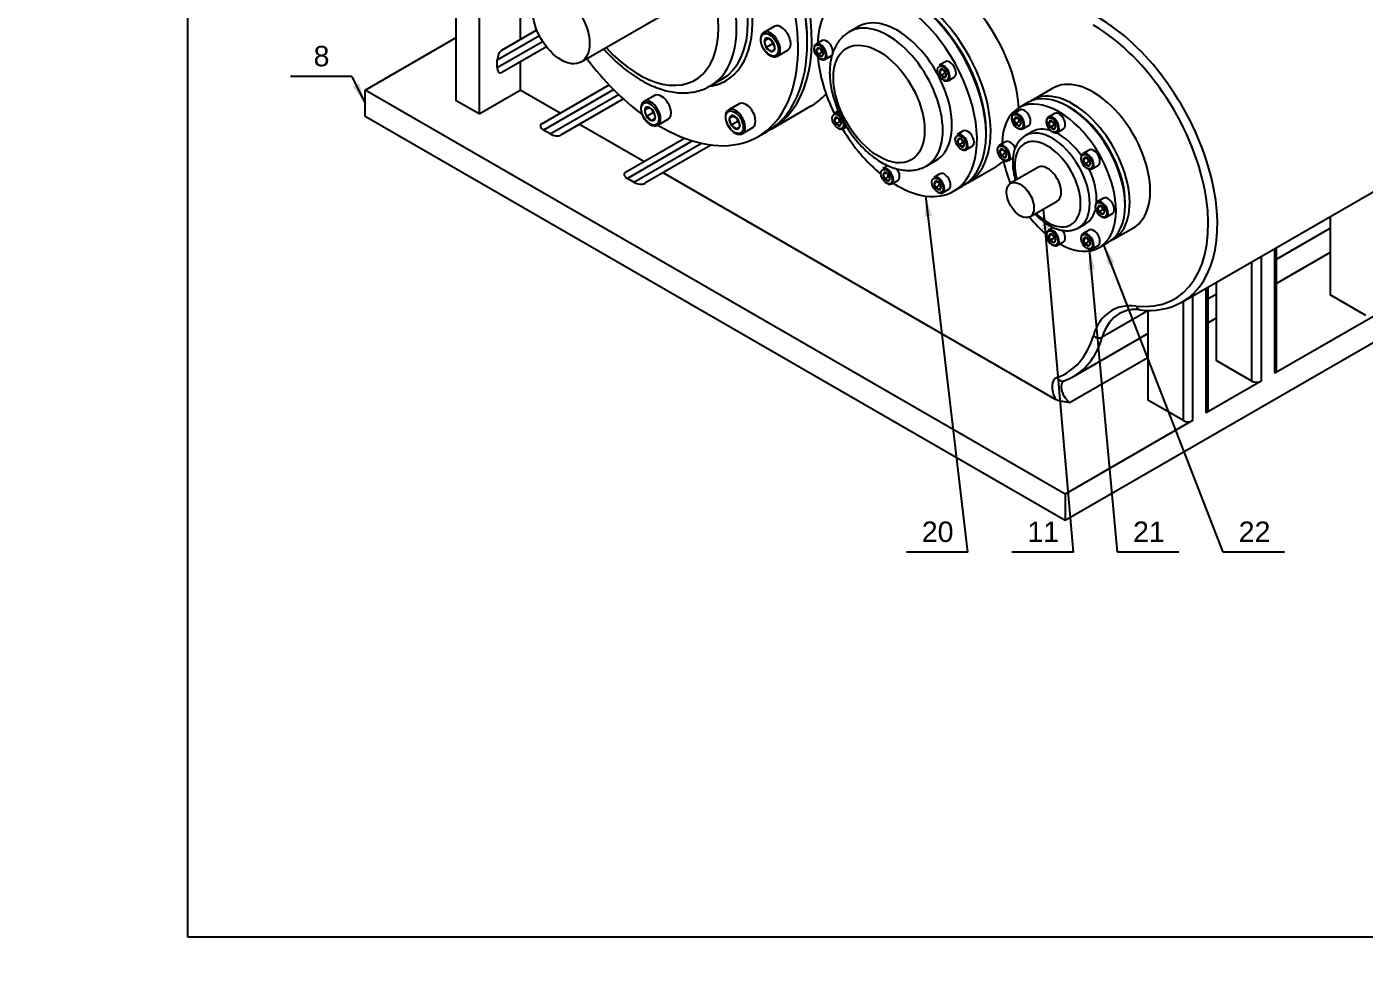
# Model space of a CAD drawing. Header units: millimetres. Extents: x 0 to 415, y 0 to 292.
# Drawn here: x 0 to 207.5, y 0 to 146.2 of the extents above; entities that cross this region are included whole.
import ezdxf
from ezdxf import colors
from ezdxf.entities.mleader import LeaderData, LeaderLine
from ezdxf.enums import TextEntityAlignment as Align
from ezdxf.math import Vec2, Vec3

# ---------------------------------------------------------------- set-up
doc = ezdxf.new("R2010")
doc.units = ezdxf.units.MM
for name, color, linetype in [('Default', 7, 'Continuous'), ('内六角圆柱头螺钉-GBT70.1', 7, 'Continuous'), ('图框', 7, 'Continuous'), ('端盖', 7, 'Continuous'), ('端盖2', 7, 'Continuous'), ('端盖3', 7, 'Continuous'), ('轴2', 7, 'Continuous'), ('轴3', 7, 'Continuous'), ('齿轮箱', 7, 'Continuous')]:
    doc.layers.add(name, color=color, linetype=linetype)
doc.styles.add('SEACAD_Arial', font='arial.ttf')

# ---------------------------------------------------------------- blocks, each defined once
blk = doc.blocks.new('SEANNOT_GROUP')
at = {"layer": 'Default', "linetype": 'Continuous'}
blk.add_hatch(color=7, dxfattribs=at).paths.add_polyline_path([(165.72, 108.58), (164.9, 111.7), (164.66, 108.49)])
at = {"layer": 'Default', "color": 7, "linetype": 'Continuous'}
for points in [[(169.24, 64.69), (164.9, 111.7)], [(178.76, 64.69), (169.24, 64.69)]]:
    blk.add_lwpolyline(points, dxfattribs=at)
at = {"layer": 'Default', "color": 7, "linetype": 'Continuous', "style": 'SEACAD_Arial'}
blk.add_text('21', height=3.175, dxfattribs=at).set_placement((171.63, 69.46), align=Align.TOP_LEFT)
blk = doc.blocks.new('SEANNOT_GROUP5')
at = {"layer": 'Default', "linetype": 'Continuous'}
blk.add_hatch(color=7, dxfattribs=at).paths.add_polyline_path([(140.38, 116.88), (139.49, 119.97), (139.33, 116.76)])
at = {"layer": 'Default', "color": 7, "linetype": 'Continuous'}
for points in [[(145.98, 64.69), (139.49, 119.97)], [(145.98, 64.69), (136.46, 64.69)]]:
    blk.add_lwpolyline(points, dxfattribs=at)
at = {"layer": 'Default', "color": 7, "linetype": 'Continuous', "style": 'SEACAD_Arial'}
blk.add_text('20', height=3.175, dxfattribs=at).set_placement((138.85, 69.46), align=Align.TOP_LEFT)
blk = doc.blocks.new('SEANNOT_GROUP6')
at = {"layer": 'Default', "linetype": 'Continuous'}
blk.add_hatch(color=7, dxfattribs=at).paths.add_polyline_path([(168.75, 109.63), (167.11, 112.39), (167.76, 109.24)])
at = {"layer": 'Default', "color": 7, "linetype": 'Continuous'}
for points in [[(185.63, 64.69), (167.11, 112.39)], [(195.15, 64.69), (185.63, 64.69)]]:
    blk.add_lwpolyline(points, dxfattribs=at)
at = {"layer": 'Default', "color": 7, "linetype": 'Continuous', "style": 'SEACAD_Arial'}
blk.add_text('22', height=3.175, dxfattribs=at).set_placement((188.02, 69.46), align=Align.TOP_LEFT)
blk = doc.blocks.new('SEANNOT_GROUP9')
at = {"layer": 'Default', "linetype": 'Continuous'}
blk.add_hatch(color=7, dxfattribs=at).paths.add_polyline_path([(158.56, 114.85), (157.76, 117.97), (157.51, 114.76)])
at = {"layer": 'Default', "color": 7, "linetype": 'Continuous'}
for points in [[(162.37, 64.69), (157.76, 117.97)], [(162.37, 64.69), (152.85, 64.69)]]:
    blk.add_lwpolyline(points, dxfattribs=at)
at = {"layer": 'Default', "color": 7, "linetype": 'Continuous', "style": 'SEACAD_Arial'}
blk.add_text('11', height=3.175, dxfattribs=at).set_placement((155.24, 69.46), align=Align.TOP_LEFT)
blk = doc.blocks.new('SEANNOT_GROUP14')
at = {"layer": 'Default', "linetype": 'Continuous'}
blk.add_hatch(color=7, dxfattribs=at).paths.add_polyline_path([(50.61, 136.96), (52.49, 134.34), (51.56, 137.43)])
at = {"layer": 'Default', "color": 7, "linetype": 'Continuous'}
for points in [[(50.44, 138.5), (40.92, 138.5)], [(50.44, 138.5), (52.49, 134.34)]]:
    blk.add_lwpolyline(points, dxfattribs=at)
at = {"layer": 'Default', "color": 7, "linetype": 'Continuous', "style": 'SEACAD_Arial'}
blk.add_text('8', height=3.17, dxfattribs=at).set_placement((44.5, 143.26), align=Align.TOP_LEFT)
blk = doc.blocks.new('SE1')
at = {"layer": '内六角圆柱头螺钉-GBT70.1', "color": 7, "linetype": 'Continuous'}
for p, q in [((115.95, 146.29), (114.34, 145.35)), ((114.44, 144.05), (114.96, 144.48)), ((115.06, 144.4), (114.44, 144.05)), ((114.73, 143), (114.44, 144.05)), ((115.71, 143.57), (114.73, 143)), ((115.77, 143.85), (116.05, 142.81)), ((123.42, 144.07), (122.45, 143.52)), ((116.05, 142.81), (115.53, 142.38)), ((116.46, 141.67), (118.08, 142.61)), ((122.53, 142.58), (122.8, 142.93)), ((122.97, 142.83), (122.53, 142.58)), ((122.77, 141.92), (122.53, 142.58)), ((123.33, 142.25), (122.77, 141.92)), ((123.55, 141.96), (123.28, 141.61)), ((123.31, 142.61), (123.55, 141.96)), ((123.83, 141.13), (124.79, 141.69)), ((142.52, 140.8), (141.56, 140.25)), ((141.64, 139.31), (141.91, 139.66)), ((142.07, 139.56), (141.64, 139.31)), ((141.88, 138.65), (141.64, 139.31)), ((142.42, 139.34), (142.66, 138.69)), ((142.44, 138.98), (141.88, 138.65)), ((142.66, 138.69), (142.39, 138.34)), ((142.93, 137.86), (143.89, 138.42)), ((97.39, 135.57), (95.77, 134.64)), ((95.88, 133.33), (96.4, 133.76)), ((96.5, 133.69), (95.88, 133.33)), ((96.17, 132.28), (95.88, 133.33)), ((97.15, 132.85), (96.17, 132.28)), ((97.21, 133.14), (97.49, 132.09)), ((110.52, 134.27), (108.9, 133.34)), ((125.91, 133.16), (125.24, 132.77)), ((154.09, 133.31), (153.12, 132.75)), ((97.49, 132.09), (96.97, 131.66)), ((97.9, 130.96), (99.52, 131.89)), ((109.01, 132.03), (109.53, 132.46)), ((109.62, 132.39), (109.01, 132.03)), ((109.29, 130.98), (109.01, 132.03)), ((110.27, 131.55), (109.29, 130.98)), ((110.62, 130.79), (110.1, 130.36)), ((110.33, 131.84), (110.62, 130.79)), ((125.32, 131.84), (125.58, 132.18)), ((125.75, 132.09), (125.32, 131.84)), ((125.56, 131.18), (125.32, 131.84)), ((126.12, 131.5), (125.56, 131.18)), ((126.34, 131.21), (126.07, 130.87)), ((126.09, 131.87), (126.34, 131.21)), ((153.2, 131.85), (153.49, 132.17)), ((153.62, 132.09), (153.2, 131.85)), ((153.43, 131.19), (153.2, 131.85)), ((153.99, 131.51), (153.43, 131.19)), ((154.22, 131.17), (153.93, 130.85)), ((154, 131.83), (154.22, 131.17)), ((154.5, 130.37), (155.46, 130.93)), ((159.46, 132.78), (158.5, 132.22)), ((158.58, 131.31), (158.87, 131.63)), ((159, 131.55), (158.58, 131.31)), ((158.8, 130.65), (158.58, 131.31)), ((159.36, 130.98), (158.8, 130.65)), ((159.38, 131.3), (159.6, 130.64)), ((111.02, 129.66), (112.64, 130.59)), ((126.61, 130.39), (127.18, 130.72)), ((145.3, 130.06), (144.34, 129.5)), ((144.42, 128.57), (144.69, 128.91)), ((144.85, 128.82), (144.42, 128.57)), ((153.67, 130.48), (153.68, 130.47)), ((159.04, 129.95), (159.06, 129.94)), ((159.6, 130.64), (159.31, 130.32)), ((159.87, 129.84), (160.84, 130.4)), ((144.66, 127.91), (144.42, 128.57)), ((145.22, 128.23), (144.66, 127.91)), ((145.44, 127.94), (145.17, 127.6)), ((145.2, 128.6), (145.44, 127.94)), ((145.71, 127.12), (146.68, 127.68)), ((151.86, 128.39), (150.9, 127.83)), ((150.98, 126.92), (151.27, 127.25)), ((151.39, 127.17), (150.98, 126.92)), ((151.2, 126.27), (150.98, 126.92)), ((151.76, 126.59), (151.2, 126.27)), ((151.77, 126.91), (152, 126.25)), ((164.84, 127.1), (163.87, 126.55)), ((133.59, 124.67), (132.8, 124.22)), ((151.44, 125.56), (151.46, 125.55)), ((152, 126.25), (151.71, 125.93)), ((152.27, 125.45), (153.01, 125.88)), ((163.95, 125.64), (164.24, 125.96)), ((164.37, 125.88), (163.95, 125.64)), ((164.18, 124.98), (163.95, 125.64)), ((164.74, 125.3), (164.18, 124.98)), ((164.97, 124.96), (164.68, 124.64)), ((164.75, 125.62), (164.97, 124.96)), ((165.25, 124.17), (166.21, 124.72)), ((132.88, 123.28), (133.15, 123.63)), ((133.31, 123.53), (132.88, 123.28)), ((133.12, 122.62), (132.88, 123.28)), ((133.68, 122.95), (133.12, 122.62)), ((133.9, 122.66), (133.63, 122.31)), ((133.66, 123.31), (133.9, 122.66)), ((141.68, 123.42), (140.71, 122.86)), ((164.42, 124.27), (164.43, 124.27)), ((134.17, 121.83), (135.14, 122.39)), ((140.79, 121.93), (141.06, 122.27)), ((141.23, 122.18), (140.79, 121.93)), ((141.03, 121.27), (140.79, 121.93)), ((141.59, 121.59), (141.03, 121.27)), ((141.81, 121.3), (141.54, 120.96)), ((141.57, 121.96), (141.81, 121.3)), ((142.09, 120.48), (143.05, 121.04)), ((167.05, 119.62), (166.09, 119.06)), ((166.17, 118.15), (166.46, 118.47)), ((166.59, 118.39), (166.17, 118.15)), ((166.39, 117.49), (166.17, 118.15)), ((166.95, 117.82), (166.39, 117.49)), ((166.63, 116.79), (166.65, 116.78)), ((167.19, 117.48), (166.9, 117.16)), ((166.97, 118.14), (167.19, 117.48)), ((167.46, 116.68), (168.43, 117.24)), ((159.24, 115.09), (158.5, 114.67)), ((164.84, 114.69), (163.87, 114.14)), ((158.58, 113.76), (158.87, 114.08)), ((159, 114), (158.58, 113.76)), ((158.8, 113.1), (158.58, 113.76)), ((159.36, 113.42), (158.8, 113.1)), ((159.04, 112.39), (159.06, 112.39)), ((159.6, 113.08), (159.31, 112.76)), ((159.38, 113.74), (159.6, 113.08)), ((159.87, 112.29), (160.84, 112.84)), ((163.95, 113.23), (164.24, 113.55)), ((164.37, 113.47), (163.95, 113.23)), ((164.18, 112.57), (163.95, 113.23)), ((164.74, 112.89), (164.18, 112.57)), ((164.97, 112.55), (164.68, 112.23)), ((164.75, 113.21), (164.97, 112.55)), ((165.25, 111.75), (166.21, 112.31)), ((164.42, 111.86), (164.43, 111.85))]:
    blk.add_line(p, q, dxfattribs=at)
for centre, radius, start, end in [((112.85, 140.91), 4.14, 45.3205, 59.416), ((113.55, 143.54), 2.16, 0.6647, 11.1892), ((114.94, 141.74), 1.99, 61.8112, 67.2073), ((116.55, 143.94), 2.51, 211.9766, 233.0695), ((112.62, 139.43), 4.14, 45.3155, 59.4209), ((121.78, 139.73), 2.41, 51.331, 65.5787), ((121.8, 140.73), 2.42, 51.3376, 65.5721), ((121.95, 142.11), 1.39, 5.5016, 19.4012), ((123, 141.14), 1.16, 61.8885, 73.3933), ((140.91, 137.46), 2.42, 51.3376, 65.5721), ((141.05, 138.84), 1.39, 5.5016, 19.4012), ((140.88, 136.46), 2.41, 51.331, 65.5787), ((142.11, 137.86), 1.16, 61.8885, 73.3933), ((94.29, 130.19), 4.14, 45.3205, 59.416), ((94.99, 132.83), 2.16, 0.6647, 11.1892), ((96.38, 131.02), 1.99, 61.8112, 67.2073), ((97.99, 133.23), 2.51, 211.9766, 233.0695), ((94.06, 128.72), 4.14, 45.3155, 59.4209), ((107.19, 127.42), 4.14, 45.3155, 59.4209), ((107.42, 128.89), 4.14, 45.3205, 59.416), ((108.12, 131.53), 2.16, 0.6647, 11.1892), ((109.5, 129.72), 1.99, 61.8112, 67.2073), ((124.56, 128.98), 2.41, 51.331, 65.5787), ((124.59, 129.98), 2.42, 51.3376, 65.5721), ((124.73, 131.37), 1.39, 5.5016, 19.4012), ((125.79, 130.39), 1.16, 61.8885, 73.3933), ((154.88, 132.18), 2.09, 189.006, 234.5077), ((152.32, 128.98), 2.47, 49.2796, 63.4959), ((152.39, 129.96), 2.47, 49.2856, 63.4899), ((152.62, 131.42), 1.37, 3.8881, 21.8852), ((160.26, 131.65), 2.09, 189.006, 234.5077), ((157.76, 129.42), 2.47, 49.2856, 63.4899), ((157.99, 130.89), 1.37, 3.8881, 21.8852), ((111.12, 131.93), 2.51, 211.9766, 233.0695), ((143.69, 126.71), 2.42, 51.3376, 65.5721), ((157.7, 128.45), 2.47, 49.2796, 63.4959), ((143.66, 125.71), 2.41, 51.331, 65.5787), ((143.84, 128.1), 1.39, 5.5016, 19.4012), ((144.89, 127.12), 1.16, 61.8885, 73.3933), ((152.66, 127.26), 2.09, 189.006, 234.5077), ((150.16, 125.03), 2.47, 49.2856, 63.4899), ((150.39, 126.5), 1.37, 3.8881, 21.8852), ((150.1, 124.06), 2.47, 49.2796, 63.4959), ((165.63, 125.98), 2.09, 189.006, 234.5077), ((163.07, 122.77), 2.47, 49.2796, 63.4959), ((163.14, 123.75), 2.47, 49.2856, 63.4899), ((163.37, 125.21), 1.37, 3.8881, 21.8852), ((132.12, 120.43), 2.41, 51.331, 65.5787), ((132.15, 121.43), 2.42, 51.3376, 65.5721), ((132.3, 122.81), 1.39, 5.5016, 19.4012), ((133.35, 121.84), 1.16, 61.8885, 73.3933), ((140.04, 119.07), 2.41, 51.331, 65.5787), ((140.06, 120.07), 2.42, 51.3376, 65.5721), ((140.21, 121.46), 1.39, 5.5016, 19.4012), ((165.36, 116.26), 2.47, 49.2856, 63.4899), ((167.85, 118.49), 2.09, 189.006, 234.5077), ((165.29, 115.29), 2.47, 49.2796, 63.4959), ((165.58, 117.73), 1.37, 3.8881, 21.8852), ((160.26, 114.1), 2.09, 189.006, 234.5077), ((157.7, 110.89), 2.47, 49.2796, 63.4959), ((157.76, 111.87), 2.47, 49.2856, 63.4899), ((157.99, 113.33), 1.37, 3.8881, 21.8852), ((165.63, 113.56), 2.09, 189.006, 234.5077), ((163.07, 110.36), 2.47, 49.2796, 63.4959), ((163.14, 111.34), 2.47, 49.2856, 63.4899), ((163.37, 112.8), 1.37, 3.8881, 21.8852)]:
    blk.add_arc(centre, radius, start, end, dxfattribs=at)
for centre, major_axis in [((115.25, 143.43), (-0.96, 1.66)), ((123.04, 142.27), (-0.62, 1.07)), ((142.15, 139), (-0.62, 1.07)), ((96.69, 132.71), (-0.96, 1.66)), ((109.81, 131.41), (-0.96, 1.66)), ((125.83, 131.52), (-0.62, 1.07)), ((153.71, 131.51), (-0.62, 1.07)), ((159.09, 130.98), (-0.62, 1.07)), ((144.93, 128.25), (-0.62, 1.07)), ((151.49, 126.59), (-0.62, 1.07)), ((164.46, 125.3), (-0.62, 1.07)), ((133.39, 122.97), (-0.62, 1.07)), ((141.3, 121.61), (-0.62, 1.07)), ((166.68, 117.82), (-0.62, 1.07)), ((159.09, 113.42), (-0.62, 1.07)), ((164.46, 112.89), (-0.62, 1.07))]:
    blk.add_ellipse(centre, major_axis=major_axis, ratio=0.57735, dxfattribs=at)
for centre, major_axis, start_param, end_param in [((115.4, 143.51), (1.06, -1.84), 3.141593, 3.202228), ((115.4, 143.51), (1.06, -1.84), 0.045294, 3.141593), ((117.02, 144.45), (1.06, -1.84), 0, 3.141593), ((115.25, 143.43), (-0.577, 1), 0.619249, 1.666447), ((115.25, 143.43), (0.58, -1), 2.713645, 3.760842), ((115.25, 143.43), (-0.577, 1), 4.80804, 5.855237), ((115.25, 143.43), (0.577, -1), 0.619249, 1.666447), ((123.14, 142.33), (0.69, -1.19), 3.141593, 6.283185), ((123.14, 142.33), (0.69, -1.19), 0, 3.141593), ((124.1, 142.88), (0.69, -1.19), 0, 3.141593), ((115.25, 143.43), (0.58, -1), 4.80804, 5.855237), ((115.25, 143.43), (-0.577, 1), 2.713645, 3.760842), ((115.4, 143.51), (1.06, -1.84), 0, 0.045294), ((123.04, 142.27), (0.361, -0.625), 2.848164, 3.895362), ((123.04, 142.27), (-0.361, 0.625), 0.753769, 1.800967), ((123.04, 142.27), (0.361, -0.625), 4.942559, 5.989757), ((123.04, 142.27), (-0.361, 0.625), 4.942559, 5.989757), ((123.04, 142.27), (-0.361, 0.625), 2.848164, 3.895362), ((123.04, 142.27), (0.361, -0.625), 0.753769, 1.800967), ((142.24, 139.06), (0.69, -1.19), 0, 3.141593), ((142.15, 139), (-0.361, 0.625), 0.753769, 1.800967), ((142.15, 139), (0.361, -0.625), 2.848164, 3.895362), ((142.15, 139), (-0.361, 0.625), 4.942559, 5.989757), ((142.15, 139), (0.361, -0.625), 0.753769, 1.800967), ((143.21, 139.61), (0.69, -1.19), 0, 3.141593), ((142.15, 139), (0.361, -0.625), 4.942559, 5.989757), ((142.24, 139.06), (0.69, -1.19), 5.466158, 6.283185), ((142.15, 139), (-0.361, 0.625), 2.848164, 3.895362), ((96.84, 132.8), (1.06, -1.84), 0.045294, 3.141593), ((98.45, 133.73), (1.06, -1.84), 0, 3.141593), ((96.84, 132.8), (1.06, -1.84), 3.141593, 3.202228), ((96.69, 132.71), (-0.577, 1), 0.619249, 1.666447), ((96.69, 132.71), (0.577, -1), 2.713645, 3.760842), ((96.69, 132.71), (-0.577, 1), 4.80804, 5.855237), ((96.69, 132.71), (0.58, -1), 0.619249, 1.666447), ((109.96, 131.5), (1.06, -1.84), 3.141593, 3.202228), ((109.96, 131.5), (1.06, -1.84), 0.045294, 3.141593), ((111.58, 132.43), (1.06, -1.84), 0, 3.141593), ((125.92, 131.58), (0.69, -1.19), 2.013573, 3.141593), ((153.81, 131.56), (0.69, -1.19), 0, 4.107307), ((154.77, 132.12), (0.69, -1.19), 0, 3.141593), ((160.15, 131.59), (0.69, -1.19), 0, 3.141593), ((96.69, 132.71), (0.577, -1), 4.80804, 5.855237), ((96.69, 132.71), (-0.577, 1), 2.713645, 3.760842), ((96.84, 132.8), (1.06, -1.84), 0, 0.045294), ((109.81, 131.41), (-0.58, 1), 0.619249, 1.666447), ((109.81, 131.41), (0.58, -1), 2.713645, 3.760842), ((109.81, 131.41), (0.58, -1), 4.80804, 5.855237), ((109.81, 131.41), (-0.58, 1), 4.80804, 5.855237), ((109.81, 131.41), (-0.58, 1), 2.713645, 3.760842), ((109.81, 131.41), (0.58, -1), 0.619249, 1.666447), ((125.83, 131.52), (-0.361, 0.625), 0.753769, 1.800967), ((125.83, 131.52), (0.361, -0.625), 2.848164, 3.895362), ((125.83, 131.52), (0.361, -0.625), 4.942559, 5.989757), ((125.83, 131.52), (-0.361, 0.625), 4.942559, 5.989757), ((125.83, 131.52), (-0.361, 0.625), 2.848164, 3.895362), ((125.83, 131.52), (0.361, -0.625), 0.753769, 1.800967), ((125.92, 131.58), (0.69, -1.19), 0, 0.980653), ((153.71, 131.51), (-0.361, 0.625), 0.709889, 1.757087), ((153.71, 131.51), (0.361, -0.625), 2.804284, 3.851482), ((153.71, 131.51), (0.361, -0.625), 4.898679, 5.945877), ((153.71, 131.51), (-0.361, 0.625), 4.898679, 5.945877), ((153.71, 131.51), (-0.361, 0.625), 2.804284, 3.851482), ((153.71, 131.51), (0.361, -0.625), 0.709889, 1.757087), ((159.19, 131.03), (0.69, -1.19), 0, 4.107307), ((159.09, 130.98), (-0.361, 0.625), 0.709889, 1.757087), ((159.09, 130.98), (0.361, -0.625), 2.804284, 3.851482), ((159.09, 130.98), (-0.361, 0.625), 4.898679, 5.945877), ((159.09, 130.98), (0.361, -0.625), 0.709889, 1.757087), ((109.96, 131.5), (1.06, -1.84), 0, 0.045294), ((125.92, 131.58), (0.69, -1.19), 5.466158, 6.283185), ((145.03, 128.31), (0.69, -1.19), 0, 3.141593), ((144.93, 128.25), (0.361, -0.625), 2.848164, 3.895362), ((144.93, 128.25), (-0.361, 0.625), 4.942559, 5.989757), ((145.99, 128.87), (0.69, -1.19), 0, 3.141593), ((153.81, 131.56), (0.69, -1.19), 5.422278, 6.283185), ((159.09, 130.98), (0.361, -0.625), 4.898679, 5.945877), ((159.19, 131.03), (0.69, -1.19), 5.422278, 6.283185), ((159.09, 130.98), (-0.361, 0.625), 2.804284, 3.851482), ((144.93, 128.25), (-0.361, 0.625), 0.753769, 1.800967), ((144.93, 128.25), (0.361, -0.625), 4.942559, 5.989757), ((145.03, 128.31), (0.69, -1.19), 5.466158, 6.283185), ((144.93, 128.25), (-0.361, 0.625), 2.848164, 3.895362), ((144.93, 128.25), (0.361, -0.625), 0.753769, 1.800967), ((151.58, 126.64), (0.69, -1.19), 0, 4.107307), ((151.49, 126.59), (-0.361, 0.625), 0.709889, 1.757087), ((151.49, 126.59), (0.361, -0.625), 2.804284, 3.851482), ((151.49, 126.59), (-0.361, 0.625), 4.898679, 5.945877), ((151.49, 126.59), (0.361, -0.625), 0.709889, 1.757087), ((152.55, 127.2), (0.69, -1.19), 1.382133, 3.141593), ((164.56, 125.36), (0.69, -1.19), 0, 4.107307), ((165.52, 125.91), (0.69, -1.19), 0, 3.141593), ((151.49, 126.59), (0.361, -0.625), 4.898679, 5.945877), ((151.58, 126.64), (0.69, -1.19), 5.422278, 6.283185), ((151.49, 126.59), (-0.361, 0.625), 2.804284, 3.851482), ((164.46, 125.3), (-0.361, 0.625), 0.709889, 1.757087), ((164.46, 125.3), (0.361, -0.625), 2.804284, 3.851482), ((164.46, 125.3), (0.361, -0.625), 4.898679, 5.945877), ((164.46, 125.3), (-0.361, 0.625), 4.898679, 5.945877), ((164.46, 125.3), (-0.361, 0.625), 2.804284, 3.851482), ((164.46, 125.3), (0.361, -0.625), 0.709889, 1.757087), ((133.49, 123.03), (0.69, -1.19), 0, 3.141593), ((133.39, 122.97), (-0.361, 0.625), 0.753769, 1.800967), ((133.39, 122.97), (0.361, -0.625), 2.848164, 3.895362), ((133.39, 122.97), (0.361, -0.625), 4.942559, 5.989757), ((133.39, 122.97), (-0.361, 0.625), 4.942559, 5.989757), ((133.39, 122.97), (-0.361, 0.625), 2.848164, 3.895362), ((133.39, 122.97), (0.361, -0.625), 0.753769, 1.800967), ((134.45, 123.58), (0.69, -1.19), 0, 1.763457), ((141.4, 121.67), (0.69, -1.19), 0, 3.141593), ((142.36, 122.23), (0.69, -1.19), 0, 3.141593), ((164.56, 125.36), (0.69, -1.19), 5.422278, 6.283185), ((133.49, 123.03), (0.69, -1.19), 5.466158, 6.283185), ((141.3, 121.61), (0.361, -0.625), 2.848164, 3.895362), ((141.3, 121.61), (-0.361, 0.625), 0.753769, 1.800967), ((141.3, 121.61), (0.361, -0.625), 4.942559, 5.989757), ((141.3, 121.61), (-0.361, 0.625), 4.942559, 5.989757), ((141.4, 121.67), (0.69, -1.19), 5.466158, 6.283185), ((141.3, 121.61), (-0.361, 0.625), 2.848164, 3.895362), ((141.3, 121.61), (0.361, -0.625), 0.753769, 1.800967), ((166.78, 117.87), (0.69, -1.19), 0, 4.107307), ((166.68, 117.82), (0.361, -0.625), 2.804284, 3.851482), ((166.68, 117.82), (-0.361, 0.625), 4.898679, 5.945877), ((167.74, 118.43), (0.69, -1.19), 0, 3.141593), ((166.68, 117.82), (-0.361, 0.625), 0.709889, 1.757087), ((166.68, 117.82), (0.361, -0.625), 4.898679, 5.945877), ((166.78, 117.87), (0.69, -1.19), 5.422278, 6.283185), ((166.68, 117.82), (-0.361, 0.625), 2.804284, 3.851482), ((166.68, 117.82), (0.361, -0.625), 0.709889, 1.757087), ((159.19, 113.48), (0.69, -1.19), 0, 4.107307), ((160.15, 114.03), (0.69, -1.19), 0, 1.774105), ((164.56, 112.94), (0.69, -1.19), 0, 4.107307), ((165.52, 113.5), (0.69, -1.19), 0, 3.141593), ((159.09, 113.42), (-0.361, 0.625), 0.709889, 1.757087), ((159.09, 113.42), (0.361, -0.625), 2.804284, 3.851482), ((159.09, 113.42), (0.361, -0.625), 4.898679, 5.945877), ((159.09, 113.42), (-0.361, 0.625), 4.898679, 5.945877), ((159.19, 113.48), (0.69, -1.19), 5.422278, 6.283185), ((159.09, 113.42), (-0.361, 0.625), 2.804284, 3.851482), ((159.09, 113.42), (0.361, -0.625), 0.709889, 1.757087), ((164.46, 112.89), (-0.361, 0.625), 0.709889, 1.757087), ((164.46, 112.89), (0.361, -0.625), 2.804284, 3.851482), ((164.46, 112.89), (0.361, -0.625), 4.898679, 5.945877), ((164.46, 112.89), (-0.361, 0.625), 4.898679, 5.945877), ((164.46, 112.89), (-0.361, 0.625), 2.804284, 3.851482), ((164.46, 112.89), (0.361, -0.625), 0.709889, 1.757087), ((164.56, 112.94), (0.69, -1.19), 5.422278, 6.283185)]:
    blk.add_ellipse(centre, major_axis=major_axis, ratio=0.57735, start_param=start_param, end_param=end_param, dxfattribs=at)
for points, knots in [([(114.27, 145.29), (114.2, 145.24), (114.06, 145.14), (113.9, 144.83), (113.82, 144.43), (113.84, 143.95), (113.97, 143.44), (114.18, 142.97), (114.34, 142.73), (114.42, 142.61)], [0, 0, 0, 0, 0.096121, 0.245248, 0.399579, 0.560631, 0.72378, 0.886581, 1, 1, 1, 1]), ([(115.04, 141.93), (115.12, 141.88), (115.32, 141.74), (115.68, 141.58), (116.07, 141.54), (116.37, 141.6), (116.48, 141.69), (116.51, 141.72)], [0, 0, 0, 0, 0.141367, 0.41191, 0.684114, 0.918331, 1, 1, 1, 1]), ([(95.71, 134.57), (95.64, 134.53), (95.49, 134.42), (95.34, 134.12), (95.26, 133.71), (95.28, 133.23), (95.41, 132.73), (95.61, 132.25), (95.78, 132.01), (95.86, 131.9)], [0, 0, 0, 0, 0.096121, 0.245248, 0.399579, 0.560631, 0.72378, 0.886581, 1, 1, 1, 1]), ([(108.83, 133.27), (108.77, 133.23), (108.62, 133.12), (108.46, 132.82), (108.38, 132.41), (108.41, 131.93), (108.54, 131.43), (108.74, 130.95), (108.91, 130.71), (108.99, 130.6)], [0, 0, 0, 0, 0.096121, 0.245248, 0.399579, 0.560631, 0.72378, 0.886581, 1, 1, 1, 1]), ([(96.48, 131.22), (96.56, 131.16), (96.75, 131.02), (97.12, 130.86), (97.51, 130.82), (97.81, 130.88), (97.91, 130.98), (97.95, 131.01)], [0, 0, 0, 0, 0.141367, 0.41191, 0.684114, 0.918331, 1, 1, 1, 1]), ([(109.61, 129.92), (109.69, 129.86), (109.88, 129.72), (110.25, 129.56), (110.63, 129.52), (110.93, 129.58), (111.04, 129.68), (111.07, 129.71)], [0, 0, 0, 0, 0.141367, 0.41191, 0.684114, 0.918331, 1, 1, 1, 1])]:
    blk.add_open_spline(points, degree=3, knots=knots, dxfattribs=at)
at = {"layer": '端盖', "color": 7, "linetype": 'Continuous'}
for p, q in [((121.08, 143.73), (121.08, 144.14)), ((106.08, 137.05), (107.85, 138.07)), ((113.45, 129.18), (114.87, 130))]:
    blk.add_line(p, q, dxfattribs=at)
for centre, major_axis, start_param, end_param in [((98.45, 155.16), (-15, 25.98), 2.331666, 6.283185), ((99.87, 155.98), (-15, 25.98), 3.141593, 6.283185), ((100.22, 156.18), (14.75, -25.55), 0.785398, 2.356194), ((98.45, 155.16), (10, -17.32), 0, 3.361742), ((96.33, 153.94), (9.75, -16.89), 0, 3.144771), ((98.1, 154.96), (-9.75, 16.89), 3.141593, 6.283185), ((94.92, 153.12), (-8.75, 15.16), 1.936004, 6.283185), ((98.45, 155.16), (-15, 25.98), 1.780667, 2.213313), ((96.33, 153.94), (9.75, -16.89), 6.283019, 6.283185), ((98.45, 155.16), (10, -17.32), 6.067989, 6.283185)]:
    blk.add_ellipse(centre, major_axis=major_axis, ratio=0.57735, start_param=start_param, end_param=end_param, dxfattribs=at)
blk.add_open_spline([(89.52, 142.78), (89.69, 142.58), (90.24, 141.99), (91.17, 141.04), (92.35, 140), (93.56, 139.06), (94.79, 138.22), (96.05, 137.51), (97.31, 136.92), (98.58, 136.46), (99.84, 136.14), (101.07, 135.97), (102.27, 135.95), (103.43, 136.07), (104.51, 136.34), (105.41, 136.68), (105.87, 136.95), (106.07, 137.07)], degree=3, knots=[0.6060454, 0.6060454, 0.6060454, 0.6060454, 0.6197461, 0.6480602, 0.6764402, 0.7048958, 0.7334315, 0.7620416, 0.7907034, 0.8193474, 0.8478761, 0.8761611, 0.9040634, 0.931475, 0.9583616, 0.984782, 1, 1, 1, 1], dxfattribs=at)
at = {"layer": '端盖2', "color": 7, "linetype": 'Continuous'}
for p, q in [((129.05, 146.27), (127.63, 145.45)), ((148.84, 129.55), (148.84, 129.95)), ((139.63, 124.67), (141.05, 125.48)), ((143.8, 120.72), (145.21, 121.54))]:
    blk.add_line(p, q, dxfattribs=at)
for centre, major_axis, start_param, end_param in [((136.46, 136.69), (-8.75, 15.16), 3.141593, 6.283185), ((135.05, 135.87), (8.75, -15.16), 0, 3.882239), ((136.81, 136.89), (8.5, -14.72), 0.785398, 2.356194), ((135.05, 135.87), (6, -10.39), 0, 3.141593), ((133.63, 135.06), (6, -10.39), 0, 3.147798), ((135.05, 135.87), (8.75, -15.16), 4.028285, 4.585257), ((135.05, 135.87), (8.75, -15.16), 4.742585, 5.293577), ((133.63, 135.06), (6, -10.39), 6.282161, 6.283185), ((135.05, 135.87), (8.75, -15.16), 5.446385, 6.283185)]:
    blk.add_ellipse(centre, major_axis=major_axis, ratio=0.57735, start_param=start_param, end_param=end_param, dxfattribs=at)
blk.add_ellipse((132.22, 134.24), major_axis=(-5, 8.66), ratio=0.57735, dxfattribs=at)
blk.add_open_spline([(127.59, 145.41), (127.37, 145.28), (126.95, 145.02), (126.33, 144.43), (125.78, 143.73), (125.32, 142.93), (124.97, 142.03), (124.72, 141.05), (124.57, 139.98), (124.55, 138.85), (124.63, 137.67), (124.83, 136.46), (125.14, 135.24), (125.54, 134.01), (126.04, 132.8), (126.63, 131.62), (127.3, 130.48), (128.05, 129.39), (128.86, 128.36), (129.73, 127.42), (130.65, 126.56), (131.61, 125.8), (132.61, 125.15), (133.63, 124.63), (134.67, 124.24), (135.71, 123.99), (136.73, 123.9), (137.71, 123.97), (138.61, 124.19), (139.27, 124.44), (139.56, 124.63), (139.62, 124.67)], degree=3, knots=[0, 0, 0, 0, 0.026061, 0.058373, 0.090853, 0.123917, 0.157865, 0.192806, 0.228635, 0.265081, 0.301833, 0.338619, 0.375317, 0.411899, 0.448379, 0.484793, 0.521186, 0.557604, 0.594085, 0.63068, 0.66744, 0.704407, 0.741603, 0.779001, 0.816435, 0.85358, 0.890026, 0.925416, 0.959631, 0.992836, 1, 1, 1, 1], dxfattribs=at)
at = {"layer": '端盖3', "color": 7, "linetype": 'Continuous'}
for p, q in [((155.31, 134.45), (153.9, 133.64)), ((161.92, 133.63), (161.56, 133.83)), ((156.02, 129.96), (154.96, 129.34)), ((170.4, 118.52), (170.4, 118.93)), ((163.21, 115.05), (164.27, 115.67)), ((166.4, 111.99), (167.81, 112.8))]:
    blk.add_line(p, q, dxfattribs=at)
for centre, major_axis, start_param, end_param in [((160.15, 122.81), (-6.25, 10.83), 2.371882, 6.283185), ((161.56, 123.63), (-6.25, 10.83), 3.141593, 6.283185), ((160.15, 122.81), (-6.25, 10.83), 0, 0.769711), ((161.92, 123.83), (6, -10.39), 0.785398, 2.356194), ((158.38, 121.79), (-3.62, 6.28), 1.997413, 6.283185), ((159.09, 122.2), (4.12, -7.14), 0, 3.137188), ((160.15, 122.81), (4.12, -7.14), 2.585856, 3.141593), ((160.15, 122.81), (4.12, -7.14), 1.717422, 2.432183), ((158.38, 121.79), (-3.62, 6.28), 0, 1.14418), ((160.15, 122.81), (-6.25, 10.83), 1.005974, 1.32861), ((158.38, 121.79), (1.5, -2.6), 0, 3.141593), ((160.15, 122.81), (4.12, -7.14), 0.712486, 1.42417), ((160.15, 122.81), (-6.25, 10.83), 1.812982, 2.135619), ((160.15, 122.81), (4.12, -7.14), 0, 0.565214), ((159.09, 122.2), (4.12, -7.14), 6.279705, 6.283185)]:
    blk.add_ellipse(centre, major_axis=major_axis, ratio=0.57735, start_param=start_param, end_param=end_param, dxfattribs=at)
for points, knots in [([(154.99, 129.34), (154.85, 129.26), (154.53, 129.08), (154.07, 128.63), (153.64, 128.04), (153.31, 127.36), (153.08, 126.58), (152.96, 125.72), (152.95, 124.79), (153.05, 123.81), (153.22, 123), (153.35, 122.52), (153.39, 122.38)], [0, 0, 0, 0, 0.0258017, 0.0652999, 0.1049636, 0.1454718, 0.1871622, 0.2299481, 0.273444, 0.3172298, 0.3609813, 0.379372, 0.379372, 0.379372, 0.379372]), ([(156.4, 117.18), (156.63, 116.93), (157.13, 116.45), (157.91, 115.83), (158.73, 115.31), (159.56, 114.92), (160.4, 114.67), (161.22, 114.56), (162, 114.6), (162.68, 114.77), (163.02, 114.96), (163.19, 115.06)], [0.6230124, 0.6230124, 0.6230124, 0.6230124, 0.6657726, 0.7096841, 0.7538407, 0.7982242, 0.8426239, 0.8865748, 0.9294918, 0.9709949, 1, 1, 1, 1])]:
    blk.add_open_spline(points, degree=3, knots=knots, dxfattribs=at)
at = {"layer": '轴2', "color": 7, "linetype": 'Continuous'}
blk.add_line((86.02, 140.77), (98.04, 147.71), dxfattribs=at)
blk.add_ellipse((82.9, 146.18), major_axis=(3.12, -5.41), ratio=0.57735, dxfattribs=at)
at = {"layer": '轴3', "color": 7, "linetype": 'Continuous'}
for p, q in [((156.88, 124.39), (152.64, 121.94)), ((155.64, 116.74), (159.88, 119.19))]:
    blk.add_line(p, q, dxfattribs=at)
blk.add_ellipse((154.14, 119.34), major_axis=(1.5, -2.6), ratio=0.57735, dxfattribs=at)
at = {"layer": '齿轮箱', "color": 7, "linetype": 'Continuous'}
for p, q in [((66.63, 134.75), (66.63, 172.67)), ((70.17, 170.63), (70.17, 132.71)), ((76.53, 155.79), (76.53, 144.24)), ((73.71, 142.61), (79.11, 145.73)), ((52.49, 136.38), (66.63, 144.55)), ((79.53, 144.82), (73, 141.04)), ((73, 139.89), (80.03, 143.95)), ((80.61, 143.13), (73.71, 139.14)), ((73, 139.89), (73, 141.04)), ((76.53, 140.78), (76.53, 136.38)), ((79.9, 131.17), (90.35, 137.21)), ((161.08, 73.69), (52.49, 136.38)), ((52.49, 132.3), (52.49, 136.38)), ((70.17, 132.71), (76.53, 136.38)), ((82.73, 132.81), (76.53, 136.38)), ((91.07, 136.47), (80.19, 130.19)), ((81.19, 129.61), (91.81, 135.74)), ((92.57, 135.03), (82.9, 129.44)), ((159.2, 136.7), (156.02, 134.86)), ((179.28, 103.55), (234.44, 135.39)), ((70.17, 132.71), (66.63, 134.75)), ((115.58, 130.41), (121.59, 133.88)), ((161.08, 69.61), (52.49, 132.3)), ((95.73, 125.3), (85.73, 131.07)), ((81.19, 129.61), (80.19, 130.19)), ((92.9, 123.67), (102.05, 128.95)), ((103.3, 128.52), (93.19, 122.68)), ((94.19, 122.11), (104.67, 128.15)), ((106.21, 127.89), (95.9, 121.94)), ((94.19, 122.11), (93.19, 122.68)), ((159.61, 88.42), (98.73, 123.57)), ((145.92, 121.94), (150.34, 124.5)), ((202.22, 116.79), (202.22, 104.64)), ((168.52, 113.21), (171.7, 115.05)), ((193.9, 110.16), (202.22, 114.96)), ((233.21, 111.25), (161.08, 69.61)), ((191.49, 110.59), (191.49, 91.24)), ((193.61, 92.47), (193.61, 111.82)), ((193.9, 92.88), (193.9, 111.99)), ((202.22, 111.2), (193.9, 106.39)), ((190.07, 91.24), (190.07, 109.78)), ((183.3, 86.75), (183.3, 105.86)), ((184.54, 106.58), (184.54, 94.44)), ((180.88, 104.47), (180.88, 85.12)), ((183, 86.35), (183, 105.69)), ((183.3, 104.04), (184.54, 104.76)), ((207.75, 101.45), (202.22, 104.64)), ((173.94, 102.16), (166.86, 98.08)), ((173.94, 102.25), (173.94, 88.31)), ((179.47, 85.12), (179.47, 103.65)), ((184.54, 100.99), (183.3, 100.27)), ((209.17, 101.45), (193.61, 92.47)), ((162.4, 91.97), (173.94, 98.63)), ((173.94, 94.87), (161.9, 87.92)), ((190.07, 91.24), (184.54, 94.44)), ((160.9, 91.28), (160.9, 91.28)), ((191.49, 91.24), (183, 86.35)), ((179.47, 85.12), (173.94, 88.31)), ((180.88, 85.12), (161.08, 73.69)), ((161.08, 73.69), (161.08, 69.61))]:
    blk.add_line(p, q, dxfattribs=at)
for centre, radius, start, end in [((171.97, 97.48), 4.88, 81.3536, 119.7651), ((174.15, 112.75), 10.54, 262.1273, 299.1891), ((157.93, 99.62), 8.86, 289.6141, 300.5535)]:
    blk.add_arc(centre, radius, start, end, dxfattribs=at)
for centre, major_axis, ratio, start_param, end_param in [((100.58, 156.39), (15, -25.98), 0.57735, 6.259613, 9.44835), ((100.22, 156.18), (-14.75, 25.55), 0.57735, 3.926991, 5.497787), ((141.59, 139.65), (8.75, -15.16), 0.57735, 0.863975, 3.141593), ((137.17, 137.1), (8.75, -15.16), 0.57735, 0, 3.18201), ((136.81, 136.89), (-8.5, 14.72), 0.57735, 3.926991, 5.497787), ((166.16, 126.28), (-13.13, 22.73), 0.57735, 3.141949, 5.497787), ((165.45, 125.87), (-12.62, 21.87), 0.57735, 2.738371, 5.497787), ((73.71, 141.45), (-0.33, -1.21), 0.517638, 3.619251, 5.190047), ((73.71, 140.3), (0.33, 1.21), 0.517638, 2.048455, 3.619251), ((165.45, 125.87), (6.25, -10.83), 0.57735, 0, 3.141593), ((106.59, 159.86), (15, -25.98), 0.57735, 0, 0.17754), ((162.27, 124.04), (6.25, -10.83), 0.57735, 0, 3.198191), ((161.92, 123.83), (-6, 10.39), 0.57735, 3.926991, 5.497787), ((80.9, 130.6), (1.21, -0.33), 0.517638, 2.663934, 4.234731), ((81.9, 130.02), (1.21, -0.33), 0.517638, 4.234731, 5.805527), ((141.59, 139.65), (8.75, -15.16), 0.57735, 0, 0.15023), ((93.9, 123.09), (1.21, -0.33), 0.517638, 2.663934, 4.234731), ((94.9, 122.51), (1.21, -0.33), 0.517638, 4.234731, 5.805527), ((137.17, 137.1), (8.75, -15.16), 0.57735, 6.242768, 6.283185), ((162.27, 124.04), (6.25, -10.83), 0.57735, 6.226587, 6.283185), ((176.33, 88.34), (8, -13.86), 0.57735, 2.738371, 3.641261), ((177.04, 88.75), (7.5, -12.99), 0.57735, 3.141555, 3.641261), ((172.82, 103.31), (0.113, 0.994), 0.751015, 2.077404, 3.142095), ((149.19, 113.21), (-12, 20.78), 0.57735, 3.03582, 3.641261), ((149.9, 113.62), (-12.5, 21.65), 0.57735, 3.144061, 3.641261), ((166.18, 98.7), (-0.958, 0.286), 0.716673, 0.975264, 2.54606), ((161.19, 89.14), (1.5, -2.6), 0.57735, 3.03582, 4.656718), ((160.57, 92.22), (-0.335, 0.942), 0.811933, 1.719007, 3.141943), ((192.9, 92.88), (-1, 0), 0.57735, 2.356194, 3.141593), ((161.9, 89.55), (1, -1.73), 0.57735, 3.137853, 5.497787), ((190.78, 91.65), (1, 0), 0.57735, 3.926991, 5.497787), ((180.17, 85.53), (1, 0), 0.57735, 3.926991, 5.497787), ((182.3, 86.75), (-1, 0), 0.57735, 2.356194, 3.141593)]:
    blk.add_ellipse(centre, major_axis=major_axis, ratio=ratio, start_param=start_param, end_param=end_param, dxfattribs=at)
blk.add_open_spline([(161.9, 87.92), (161.49, 87.96), (161.08, 88), (160.59, 88.09), (160.49, 88.11), (160.3, 88.15), (160.21, 88.18), (159.93, 88.26), (159.76, 88.33), (159.61, 88.42)], degree=3, knots=[0, 0, 0, 0, 0.5, 0.5, 0.625, 0.625, 0.75, 0.75, 1, 1, 1, 1], dxfattribs=at)
blk = doc.blocks.new('_DOT')
at = {"color": 0}
blk.add_line((0, 0), (-1, 0), dxfattribs=at)
at = {"color": 0, "const_width": 0.333}
blk.add_lwpolyline([(-0.1665, 0, 1), (0.1665, 0, 1)], format="xyb", close=True, dxfattribs=at)

msp = doc.modelspace()

# ---------------------------------------------------------------- linework, layer by layer
at = {"layer": '图框', "color": 7, "linetype": 'Continuous'}
for p, q in [((25, 5), (25, 292)), ((415, 5), (25, 5))]:
    msp.add_line(p, q, dxfattribs=at)

# ---------------------------------------------------------------- block references
at = {"layer": 'Default'}
for name in ['SE1', 'SEANNOT_GROUP14', 'SEANNOT_GROUP5', 'SEANNOT_GROUP9', 'SEANNOT_GROUP6', 'SEANNOT_GROUP']:
    msp.add_blockref(name, (0, 0), dxfattribs=at)

# ---------------------------------------------------------------- leaders
at = {"layer": '图框', "color": 7, "linetype": 'Continuous'}
ml = msp.add_multileader_mtext('Standard', dxfattribs=at)
ml.set_content('{\\pxsm0.9;\\f宋体|b0||i0||c0|p34;\\W1.;装配体\\P}', color=7)
ml.set_leader_properties()
ml.set_arrow_properties(name='DOT')
ml.build(insert=Vec2(0, 0))
ml.multileader.update_dxf_attribs({"leader_type": 0, "dogleg_length": 0})
ctx = ml.context
ctx.base_point, ctx.landing_gap_size = Vec3(368.56, 53.6), 1.4
ctx.text_align_type = 1
notes = []
notes.append((ctx, [(0, (0, 0, 0), (0, 0), (1, 0), 1, [])]))
ctx.mtext.insert, ctx.mtext.alignment = Vec3(378.91, 55.88), 2
ml = msp.add_multileader_mtext('Standard', dxfattribs=at)
ml.set_content('{\\pxsm0.9;\\f宋体|b0||i0||c0|p34;\\W0.6507936508;陈煜暄\\P}', color=7)
ml.set_leader_properties()
ml.set_arrow_properties(name='DOT')
ml.build(insert=Vec2(0, 0))
ml.multileader.update_dxf_attribs({"leader_type": 0, "dogleg_length": 0, "arrow_head_size": 3.5})
ctx = ml.context
ctx.base_point, ctx.char_height, ctx.arrow_head_size, ctx.landing_gap_size = Vec3(253.27, 50.16), 3.5, 3.5, 1.23
ctx.text_align_type = 1
notes.append((ctx, [(0, (0, 0, 0), (0, 0), (1, 0), 1, [])]))
ctx.mtext.insert, ctx.mtext.alignment = Vec3(259.94, 52.18), 2
ml = msp.add_multileader_mtext('Standard', dxfattribs=at)
ml.set_content('{\\pxsm0.9;\\f宋体|b0||i0||c0|p34;\\W0.6507936508;2025/9/10\\P}', color=7)
ml.set_leader_properties()
ml.set_arrow_properties(name='DOT')
ml.build(insert=Vec2(0, 0))
ml.multileader.update_dxf_attribs({"leader_type": 0, "dogleg_length": 0, "arrow_head_size": 3.5})
ctx = ml.context
ctx.base_point, ctx.char_height, ctx.arrow_head_size, ctx.landing_gap_size = Vec3(273.23, 50.33), 3.5, 3.5, 1.23
ctx.text_align_type = 1
notes.append((ctx, [(0, (0, 0, 0), (0, 0), (1, 0), 1, [])]))
ctx.mtext.insert, ctx.mtext.alignment = Vec3(282.4, 52.26), 2
ml = msp.add_multileader_mtext('Standard', dxfattribs=at)
ml.set_content('{\\pxsm0.9;\\f宋体|b0||i0||c0|p34;\\W0.4338673331;0.000 kg\\P}', color=7)
ml.set_leader_properties()
ml.set_arrow_properties(name='DOT')
ml.build(insert=Vec2(0, 0))
ml.multileader.update_dxf_attribs({"leader_type": 0, "dogleg_length": 0, "arrow_head_size": 3.5})
ctx = ml.context
ctx.base_point, ctx.char_height, ctx.arrow_head_size, ctx.landing_gap_size = Vec3(371.1, 32.59), 3.5, 3.5, 1.23
ctx.text_align_type = 1
notes.append((ctx, [(0, (0, 0, 0), (0, 0), (1, 0), 1, [])]))
ctx.mtext.insert, ctx.mtext.alignment = Vec3(377.35, 34.68), 2
ml = msp.add_multileader_mtext('Standard', dxfattribs=at)
ml.set_content('{\\pxsm0.9;\\f宋体|b0||i0||c0|p34;\\W1.;1:2\\P}', color=7)
ml.set_leader_properties()
ml.set_arrow_properties(name='DOT')
ml.build(insert=Vec2(0, 0))
ml.multileader.update_dxf_attribs({"leader_type": 0, "dogleg_length": 0, "arrow_head_size": 3.5})
ctx = ml.context
ctx.base_point, ctx.char_height, ctx.arrow_head_size, ctx.landing_gap_size = Vec3(387.12, 32.61), 3.5, 3.5, 1.23
ctx.text_align_type = 1
notes.append((ctx, [(0, (0, 0, 0), (0, 0), (1, 0), 1, [])]))
ctx.mtext.insert, ctx.mtext.alignment = Vec3(392.43, 34.36), 2
ml = msp.add_multileader_mtext('Standard', dxfattribs=at)
ml.set_content('{\\pxsm0.9;\\f宋体|b0||i0||c0|p34;\\W1.;2\\P}', color=7)
ml.set_leader_properties()
ml.set_arrow_properties(name='DOT')
ml.build(insert=Vec2(0, 0))
ml.multileader.update_dxf_attribs({"leader_type": 0, "dogleg_length": 0, "arrow_head_size": 3.5})
ctx = ml.context
ctx.base_point, ctx.char_height, ctx.arrow_head_size, ctx.landing_gap_size = Vec3(367.07, 23.4), 3.5, 3.5, 1.23
ctx.text_align_type = 2
notes.append((ctx, [(0, (0, 0, 0), (0, 0), (1, 0), 1, [])]))
ctx.mtext.insert, ctx.mtext.alignment = Vec3(371.01, 25.15), 3
ml = msp.add_multileader_mtext('Standard', dxfattribs=at)
ml.set_content('{\\pxsm0.9;\\f宋体|b0||i0||c0|p34;\\W1.;1\\P}', color=7)
ml.set_leader_properties()
ml.set_arrow_properties(name='DOT')
ml.build(insert=Vec2(0, 0))
ml.multileader.update_dxf_attribs({"leader_type": 0, "dogleg_length": 0, "arrow_head_size": 3.5})
ctx = ml.context
ctx.base_point, ctx.char_height, ctx.arrow_head_size, ctx.landing_gap_size = Vec3(396.93, 23.33), 3.5, 3.5, 1.23
ctx.text_align_type = 1
notes.append((ctx, [(0, (0, 0, 0), (0, 0), (1, 0), 1, [])]))
ctx.mtext.insert, ctx.mtext.alignment = Vec3(399.64, 25.08), 2
for ctx, leaders in notes:
    for number, flags, end, landing, length, lines in leaders:
        leader = LeaderData()
        leader.index, (leader.has_last_leader_line, leader.has_dogleg_vector, leader.attachment_direction) = number, flags
        leader.last_leader_point, leader.dogleg_vector, leader.dogleg_length = Vec3(end), Vec3(landing), length
        for number, points, colour, breaks in lines:
            line = LeaderLine()
            line.index, line.vertices, line.color, line.breaks = number, Vec3.list(points), colors.encode_raw_color(colour), breaks
            leader.lines.append(line)
        ctx.leaders.append(leader)

doc.saveas('drawing.dxf')
